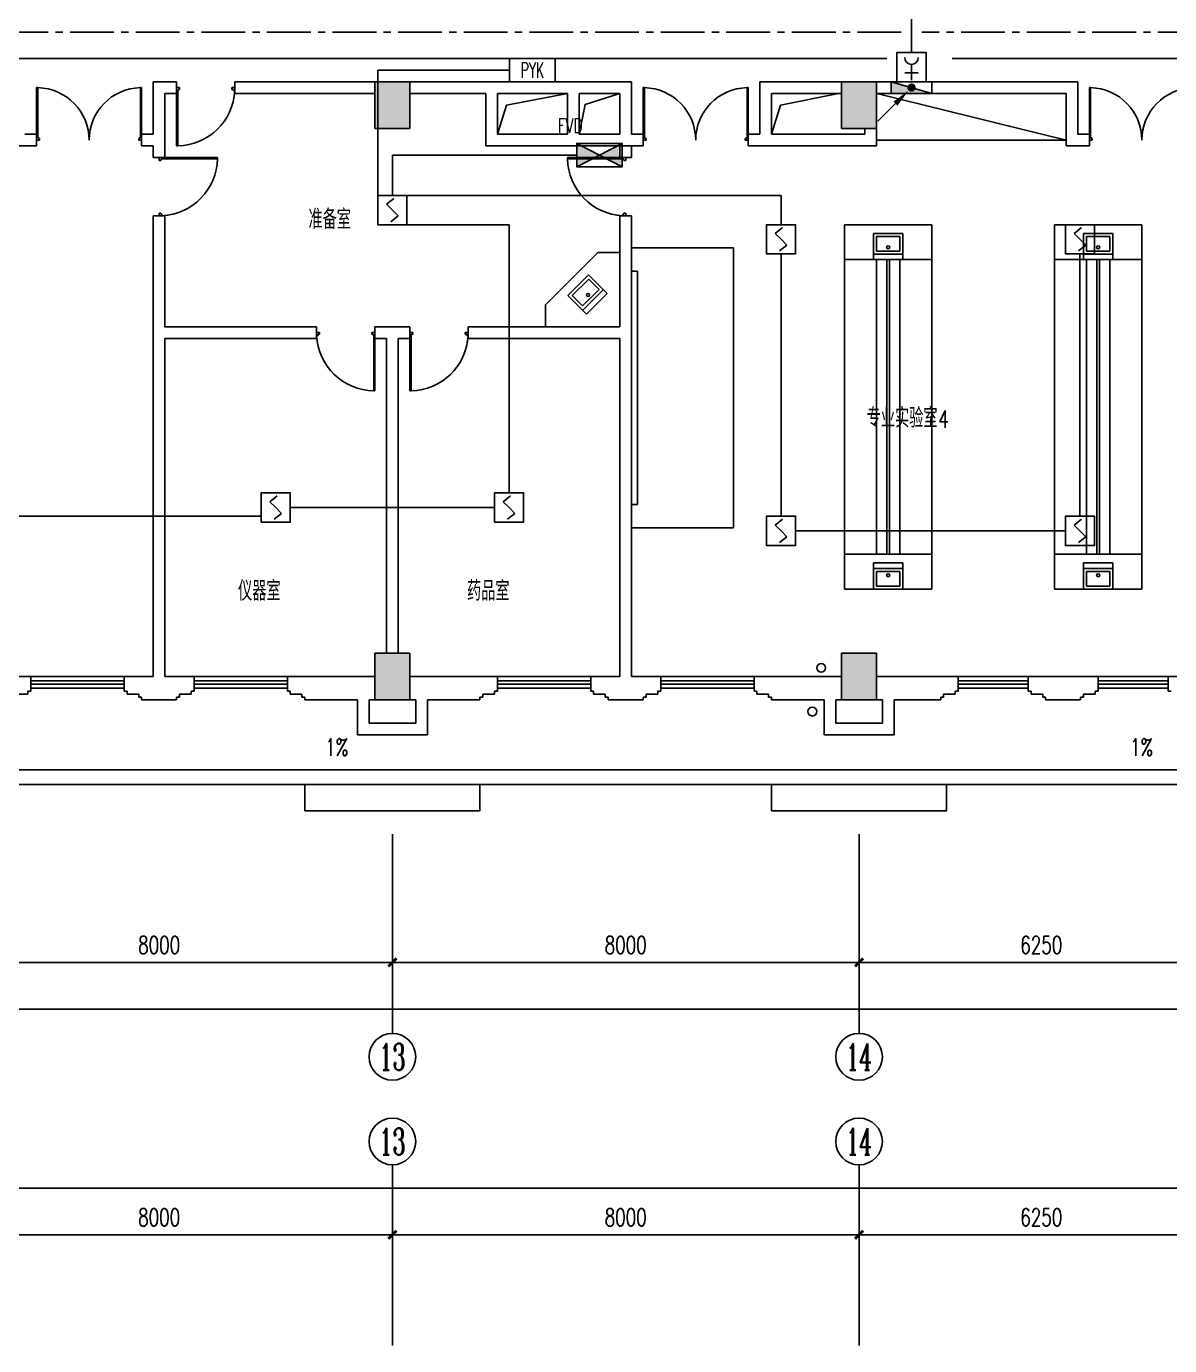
# Model space of a CAD drawing. Extents: x 190999 to 918899, y -200814 to 215286.
# Drawn here: x 381437 to 401037, y -57685 to -35064 of the extents above; entities that cross this region are included whole.
import ezdxf
from ezdxf.enums import TextEntityAlignment as Align

# ---------------------------------------------------------------- set-up
doc = ezdxf.new("R2010")
doc.units = 0
doc.header["$LTSCALE"] = 1000
doc.header["$MEASUREMENT"] = 0
doc.linetypes.add('CENTER2', pattern=[1.125, 0.75, -0.125, 0.125, -0.125])
doc.layers.get('Defpoints').update_dxf_attribs({"color": 1})
for name, color, linetype in [('00-EQUIP', 3, 'Continuous'), ('00-LWIRE', 4, 'Continuous'), ('00-WIRE-4', 6, 'Continuous'), ('A-墙线', 2, 'Continuous'), ('A-外包装修', 250, 'Continuous'), ('A-外窗', 145, 'Continuous'), ('A-家具', 250, 'Continuous'), ('A-门', 167, 'Continuous'), ('AXIS', 3, 'Continuous'), ('AXIS_TEXT', 7, 'Continuous'), ('COLUMN', 2, 'Continuous'), ('EQUIP_消火栓', 1, 'Continuous'), ('PUB_HATCH', 250, 'Continuous'), ('PUB_TEXT', 7, 'Continuous'), ('屋面排水', 4, 'Continuous'), ('房间名称', 7, 'Continuous'), ('暖通-风-说明', 3, 'Continuous'), ('洞口线', 165, 'Continuous'), ('雨水管', 151, 'Continuous'), ('雨水管口', 6, 'Continuous')]:
    doc.layers.add(name, color=color, linetype=linetype)
doc.styles.add('_COMPLEX', font='COMPLEX.shx', dxfattribs={"width": 0.5})
doc.styles.add('_TCH_AXIS', font='COMPLEX', dxfattribs={"bigfont": 'GBCBIG'})
doc.styles.add('_TCH_DIM', font='SIMPLEX', dxfattribs={"bigfont": 'GBCBIG'})
doc.styles.add('COMPLEX', font='COMPLEX')
doc.styles.add('DIM_FONT', font='SIMPLEX', dxfattribs={"width": 0.7, "bigfont": 'GBCBIG'})
doc.styles.add('HZ-ZGBZ', font='romanc.shx', dxfattribs={"width": 0.65})
doc.styles.get("Standard").update_dxf_attribs({"font": 'simhei.ttf'})
doc.styles.add('XXK', font='romans.shx', dxfattribs={"width": 0.75, "bigfont": 'hzf.shx'})
doc.styles.add('zz-1', font='arial.ttf', dxfattribs={"width": 0.8})
doc.linetypes.add('4INE', pattern='A,1,-0.15,["4",XXK,S=0.3,R=0,X=-0.1,Y=-0.1],-0.25', length=1.4)
doc.dimstyles.new('DIMN', dxfattribs={"dimtxt": 300, "dimasz": 100, "dimexe": 250, "dimexo": 300, "dimgap": 150, "dimtad": 1, "dimdec": 0, "dimzin": 0, "dimdsep": 46, "dimtxsty": 'DIM_FONT', "dimblk": 'ARCHTICK', "dimcen": 0.09, "dimclrt": 7, "dimazin": 2, "dimtfac": 1, "dimtdec": 0, "dimtix": 1, "dimtmove": 2, "dimatfit": 3, "dimfxl": 0, "dimtolj": 1, "dimtzin": 0, "dimarcsym": 0})

# ---------------------------------------------------------------- blocks, each defined once
blk = doc.blocks.new('m1000')
at = {"layer": 'A-墙线'}
for p, q in [((0, 0), (0, 200)), ((1000, 0), (1000, 200))]:
    blk.add_line(p, q, dxfattribs=at)
at = {"layer": 'A-门'}
for p, q in [((0, 1100), (0, 100)), ((0, 1100), (20, 1100)), ((20, 1100), (20, 150)), ((0, 150), (30, 150)), ((0, 100), (50, 100)), ((30, 150), (30, 130)), ((30, 130), (50, 130)), ((50, 130), (50, 100)), ((950, 130), (950, 100)), ((970, 130), (950, 130)), ((1000, 100), (950, 100)), ((970, 150), (970, 130)), ((1000, 150), (970, 150)), ((1000, 150), (1000, 100))]:
    blk.add_line(p, q, dxfattribs=at)
blk.add_arc((0, 100), 1000, 2.866, 88.854, dxfattribs=at)
blk = doc.blocks.new('m1800')
at = {"layer": 'A-墙线'}
for p, q in [((-900, -100), (-900, 100)), ((900, -100), (900, 100))]:
    blk.add_line(p, q, dxfattribs=at)
at = {"layer": 'A-门'}
for p, q in [((-900, 900), (-900, 0)), ((-900, 900), (-880, 900)), ((-880, 900), (-880, 50)), ((880, 900), (880, 50)), ((900, 900), (880, 900)), ((900, 900), (900, 0)), ((-900, 50), (-870, 50)), ((-900, 0), (-850, 0)), ((-870, 50), (-870, 30)), ((-870, 30), (-850, 30)), ((-850, 30), (-850, 0)), ((850, 30), (850, 0)), ((870, 30), (850, 30)), ((900, 0), (850, 0)), ((870, 50), (870, 30)), ((900, 50), (870, 50))]:
    blk.add_line(p, q, dxfattribs=at)
for centre, start, end in [((-900, 0), 0, 88.7267), ((900, 0), 91.2733, 180)]:
    blk.add_arc(centre, 900, start, end, dxfattribs=at)
blk = doc.blocks.new('$TwtSys$00000434')
for p, q in [((-0.5, 0.5), (-0.5, -0.5)), ((-0.5, -0.5), (0.5, 0.5)), ((0.5, 0.5), (-0.5, 0.5)), ((0.5, -0.5), (0.5, 0.5)), ((-0.5, -0.5), (0.5, -0.5))]:
    blk.add_line(p, q)
blk.add_solid([(0.5, -0.5), (0.5, 0.5), (-0.5, -0.5)])
blk = doc.blocks.new('_ArchTick')
at = {"const_width": 0.5}
blk.add_lwpolyline([(-0.7, -0.7), (0.7, 0.7)], dxfattribs=at)
blk = doc.blocks.new('*D1417')
at = {"layer": 'AXIS', "color": 0, "lineweight": -2}
for p, q in [((379712, -57385), (379712, -55535)), ((387712, -57385), (387712, -55535)), ((379712, -55785), (387712, -55785))]:
    blk.add_line(p, q, dxfattribs=at)
at = {"layer": 'Defpoints', "color": 0}
for p in [(387712, -55785), (379712, -57685), (387712, -57685)]:
    blk.add_point(p, dxfattribs=at)
at = {"layer": 'AXIS', "color": 0, "lineweight": -2, "xscale": 100, "yscale": 100, "zscale": 100, "rotation": 180}
blk.add_blockref('_ArchTick', (379712, -55785), dxfattribs=at)
at = {"layer": 'AXIS', "color": 0, "lineweight": -2, "xscale": 100, "yscale": 100, "zscale": 100}
blk.add_blockref('_ArchTick', (387712, -55785), dxfattribs=at)
at = {"layer": 'AXIS', "color": 7, "insert": (383712, -55485), "char_height": 300, "attachment_point": 5, "style": 'DIM_FONT'}
blk.add_mtext('\\A1;8000', dxfattribs=at)
blk = doc.blocks.new('*D1418')
at = {"layer": 'AXIS', "color": 0, "lineweight": -2}
for p, q in [((387712, -57385), (387712, -55535)), ((395712, -57385), (395712, -55535)), ((387712, -55785), (395712, -55785))]:
    blk.add_line(p, q, dxfattribs=at)
at = {"layer": 'Defpoints', "color": 0}
for p in [(395712, -55785), (387712, -57685), (395712, -57685)]:
    blk.add_point(p, dxfattribs=at)
at = {"layer": 'AXIS', "color": 0, "lineweight": -2, "xscale": 100, "yscale": 100, "zscale": 100, "rotation": 180}
blk.add_blockref('_ArchTick', (387712, -55785), dxfattribs=at)
at = {"layer": 'AXIS', "color": 0, "lineweight": -2, "xscale": 100, "yscale": 100, "zscale": 100}
blk.add_blockref('_ArchTick', (395712, -55785), dxfattribs=at)
at = {"layer": 'AXIS', "color": 7, "insert": (391712, -55485), "char_height": 300, "attachment_point": 5, "style": 'DIM_FONT'}
blk.add_mtext('\\A1;8000', dxfattribs=at)
blk = doc.blocks.new('*D1419')
at = {"layer": 'AXIS', "color": 0, "lineweight": -2}
for p, q in [((395712, -57385), (395712, -55535)), ((401962, -57385), (401962, -55535)), ((395712, -55785), (401962, -55785))]:
    blk.add_line(p, q, dxfattribs=at)
at = {"layer": 'Defpoints', "color": 0}
for p in [(401962, -55785), (395712, -57685), (401962, -57685)]:
    blk.add_point(p, dxfattribs=at)
at = {"layer": 'AXIS', "color": 0, "lineweight": -2, "xscale": 100, "yscale": 100, "zscale": 100, "rotation": 180}
blk.add_blockref('_ArchTick', (395712, -55785), dxfattribs=at)
at = {"layer": 'AXIS', "color": 0, "lineweight": -2, "xscale": 100, "yscale": 100, "zscale": 100}
blk.add_blockref('_ArchTick', (401962, -55785), dxfattribs=at)
at = {"layer": 'AXIS', "color": 7, "insert": (398837, -55485), "char_height": 300, "attachment_point": 5, "style": 'DIM_FONT'}
blk.add_mtext('\\A1;6250', dxfattribs=at)
blk = doc.blocks.new('*D1421')
at = {"layer": 'AXIS', "color": 0, "lineweight": -2}
for p, q in [((325012, -57385), (325012, -54735)), ((403262, -57385), (403262, -54735)), ((325012, -54985), (403262, -54985))]:
    blk.add_line(p, q, dxfattribs=at)
at = {"layer": 'Defpoints', "color": 0}
for p in [(403262, -54985), (325012, -57685), (403262, -57685)]:
    blk.add_point(p, dxfattribs=at)
at = {"layer": 'AXIS', "color": 0, "lineweight": -2, "xscale": 100, "yscale": 100, "zscale": 100, "rotation": 180}
blk.add_blockref('_ArchTick', (325012, -54985), dxfattribs=at)
at = {"layer": 'AXIS', "color": 0, "lineweight": -2, "xscale": 100, "yscale": 100, "zscale": 100}
blk.add_blockref('_ArchTick', (403262, -54985), dxfattribs=at)
at = {"layer": 'AXIS', "color": 7, "insert": (364137, -54685), "char_height": 300, "attachment_point": 5, "style": 'DIM_FONT'}
blk.add_mtext('\\A1;78250', dxfattribs=at)
blk = doc.blocks.new('*D1486')
at = {"layer": 'AXIS', "color": 0, "lineweight": -2}
for p, q in [((379712, -49714), (379712, -51364)), ((387712, -49714), (387712, -51364)), ((379712, -51114), (387712, -51114))]:
    blk.add_line(p, q, dxfattribs=at)
at = {"layer": 'Defpoints', "color": 0}
for p in [(379712, -49414), (387712, -49414), (387712, -51114)]:
    blk.add_point(p, dxfattribs=at)
at = {"layer": 'AXIS', "color": 0, "lineweight": -2, "xscale": 100, "yscale": 100, "zscale": 100, "rotation": 180}
blk.add_blockref('_ArchTick', (379712, -51114), dxfattribs=at)
at = {"layer": 'AXIS', "color": 0, "lineweight": -2, "xscale": 100, "yscale": 100, "zscale": 100}
blk.add_blockref('_ArchTick', (387712, -51114), dxfattribs=at)
at = {"layer": 'AXIS', "color": 7, "insert": (383712, -50814), "char_height": 300, "attachment_point": 5, "style": 'DIM_FONT'}
blk.add_mtext('\\A1;8000', dxfattribs=at)
blk = doc.blocks.new('*D1487')
at = {"layer": 'AXIS', "color": 0, "lineweight": -2}
for p, q in [((387712, -49714), (387712, -51364)), ((395712, -49714), (395712, -51364)), ((387712, -51114), (395712, -51114))]:
    blk.add_line(p, q, dxfattribs=at)
at = {"layer": 'Defpoints', "color": 0}
for p in [(387712, -49414), (395712, -49414), (395712, -51114)]:
    blk.add_point(p, dxfattribs=at)
at = {"layer": 'AXIS', "color": 0, "lineweight": -2, "xscale": 100, "yscale": 100, "zscale": 100, "rotation": 180}
blk.add_blockref('_ArchTick', (387712, -51114), dxfattribs=at)
at = {"layer": 'AXIS', "color": 0, "lineweight": -2, "xscale": 100, "yscale": 100, "zscale": 100}
blk.add_blockref('_ArchTick', (395712, -51114), dxfattribs=at)
at = {"layer": 'AXIS', "color": 7, "insert": (391712, -50814), "char_height": 300, "attachment_point": 5, "style": 'DIM_FONT'}
blk.add_mtext('\\A1;8000', dxfattribs=at)
blk = doc.blocks.new('*D1488')
at = {"layer": 'AXIS', "color": 0, "lineweight": -2}
for p, q in [((395712, -49714), (395712, -51364)), ((401962, -49714), (401962, -51364)), ((395712, -51114), (401962, -51114))]:
    blk.add_line(p, q, dxfattribs=at)
at = {"layer": 'Defpoints', "color": 0}
for p in [(395712, -49414), (401962, -49414), (401962, -51114)]:
    blk.add_point(p, dxfattribs=at)
at = {"layer": 'AXIS', "color": 0, "lineweight": -2, "xscale": 100, "yscale": 100, "zscale": 100, "rotation": 180}
blk.add_blockref('_ArchTick', (395712, -51114), dxfattribs=at)
at = {"layer": 'AXIS', "color": 0, "lineweight": -2, "xscale": 100, "yscale": 100, "zscale": 100}
blk.add_blockref('_ArchTick', (401962, -51114), dxfattribs=at)
at = {"layer": 'AXIS', "color": 7, "insert": (398837, -50814), "char_height": 300, "attachment_point": 5, "style": 'DIM_FONT'}
blk.add_mtext('\\A1;6250', dxfattribs=at)
blk = doc.blocks.new('*D1490')
at = {"layer": 'AXIS', "color": 0, "lineweight": -2}
for p, q in [((329412, -49714), (329412, -52164)), ((402712, -49714), (402712, -52164)), ((329412, -51914), (402712, -51914))]:
    blk.add_line(p, q, dxfattribs=at)
at = {"layer": 'Defpoints', "color": 0}
for p in [(329412, -49414), (402712, -49414), (402712, -51914)]:
    blk.add_point(p, dxfattribs=at)
at = {"layer": 'AXIS', "color": 0, "lineweight": -2, "xscale": 100, "yscale": 100, "zscale": 100, "rotation": 180}
blk.add_blockref('_ArchTick', (329412, -51914), dxfattribs=at)
at = {"layer": 'AXIS', "color": 0, "lineweight": -2, "xscale": 100, "yscale": 100, "zscale": 100}
blk.add_blockref('_ArchTick', (402712, -51914), dxfattribs=at)
at = {"layer": 'AXIS', "color": 7, "insert": (366062, -51614), "char_height": 300, "attachment_point": 5, "style": 'DIM_FONT'}
blk.add_mtext('\\A1;73300', dxfattribs=at)
blk = doc.blocks.new('_AXISO')
blk.add_circle((0, 0), 0.5)
at = {"layer": 'AXIS_TEXT', "style": 'COMPLEX', "width": 1.041667}
blk.add_attdef('A', text='', height=0.56, dxfattribs=at).set_placement((-0.25, -0.28), (0.25, -0.28), align=Align.FIT)
blk = doc.blocks.new('$plan$00001609')
at = {"linetype": 'Continuous'}
for p, q in [((0, -251), (0, 251)), ((0, 251), (450, 251)), ((93, -251), (93, 251)), ((450, 251), (450, -251)), ((146, -199), (146, 199)), ((146, 199), (397, 199)), ((397, 199), (397, -199)), ((146, -199), (397, -199)), ((0, -251), (450, -251))]:
    blk.add_line(p, q, dxfattribs=at)
blk.add_line((238, 2), (238, 0))
blk.add_arc((212, 0), 26, 4.716, 0, dxfattribs=at)
at = {"style": 'zz-1'}
for tag in ['YSIZE', 'XSIZE']:
    blk.add_attdef(tag, (0, 0), '', height=0.5, dxfattribs=at)
blk = doc.blocks.new('_LINKPT1')
at = {"color": 0}
blk.add_line((0, 0), (0, 0), dxfattribs=at)
blk = doc.blocks.new('3S1KCGW2')
for p, q in [((0.5, 0.5), (-0.5, 0.5)), ((-0.5, 0.5), (-0.5, -0.5)), ((0.5, -0.5), (0.5, 0.5)), ((-0.2, 0.2), (0.05, 0.4)), ((0, 0), (-0.2, 0.2)), ((0, 0), (0.2, -0.2)), ((0.2, -0.2), (-0.05, -0.4)), ((-0.5, -0.5), (0.5, -0.5))]:
    blk.add_line(p, q)
at = {"const_width": 0.04, "flags": 128}
blk.add_lwpolyline([(-0.5, -0.5), (-0.5, 0.5), (0.5, 0.5), (0.5, -0.5)], close=True, dxfattribs=at)
at = {"xscale": 0.002, "yscale": 0.002, "zscale": 0.002}
for p in [(0, 0.5), (-0.5, 0), (0.5, 0), (0, -0.5)]:
    blk.add_blockref('_LINKPT1', p, dxfattribs=at)
at = {"flags": 9}
blk.add_attdef('A', (0, 0), '', height=0.00002, dxfattribs=at)
blk = doc.blocks.new('J62IR8YJ')
for p, q in [((-0.5, 1), (0.5, 1)), ((-0.5, 0), (-0.5, 1)), ((0.5, 1), (0.5, 0)), ((0, 0.598), (0, 0.06)), ((0.5, 0), (-0.5, 0)), ((-0.231, 0.312), (0.231, 0.312))]:
    blk.add_line(p, q)
at = {"const_width": 0.04, "flags": 128}
blk.add_lwpolyline([(-0.5, 0), (-0.5, 1), (0.5, 1), (0.5, 0)], close=True, dxfattribs=at)
blk.add_arc((0, 0.829), 0.231, 180, 0)
at = {"xscale": 0.002, "yscale": 0.00200000000000955, "zscale": 0.002}
for p in [(0, 1), (-0.5, 0.5), (0.5, 0.5), (0, 0)]:
    blk.add_blockref('_LINKPT1', p, dxfattribs=at)
at = {"flags": 9}
blk.add_attdef('A', (0, 0), '', height=0.00002, dxfattribs=at)
blk = doc.blocks.new('6H2KALM6')
for p, q in [((-0.78, 0.4), (0.78, -0.4)), ((0.78, 0.4), (-0.78, -0.4)), ((0.78, 0.4), (-0.78, 0.4)), ((-0.78, 0.4), (-0.78, -0.4)), ((0.78, -0.4), (0.78, 0.4)), ((-0.78, -0.4), (0.78, -0.4))]:
    blk.add_line(p, q)
at = {"const_width": 0.04}
blk.add_lwpolyline([(-0.78, 0.4), (-0.78, -0.4), (0.78, -0.4), (0.78, 0.4)], close=True, dxfattribs=at)
for points in [[(-0.78, 0.4), (0, 0), (-0.78, -0.4)], [(0.78, 0.4), (0, 0), (0.78, -0.4)]]:
    blk.add_solid(points)
at = {"xscale": 0.002, "yscale": 0.002, "zscale": 0.002}
for p in [(-0.78, 0), (0, 0.4), (0.78, 0), (0, -0.4)]:
    blk.add_blockref('_LINKPT1', p, dxfattribs=at)
at = {"flags": 9}
blk.add_attdef('A', (0, 0), '', height=0.00002, dxfattribs=at)
blk = doc.blocks.new('6A2DRK5Q')
for p, q in [((0.78, 0.4), (-0.78, 0.4)), ((-0.78, 0.4), (-0.78, -0.4)), ((0.78, -0.4), (0.78, 0.4)), ((-0.78, -0.4), (0.78, -0.4))]:
    blk.add_line(p, q)
at = {"xscale": 0.002, "yscale": 0.002, "zscale": 0.002}
for p in [(-0.78, 0), (0, 0.4), (0.78, 0), (0, -0.4)]:
    blk.add_blockref('_LINKPT1', p, dxfattribs=at)
at = {"style": '_COMPLEX', "width": 0.6, "flags": 8}
blk.add_attdef('$TEXT$', text='', height=0.52, dxfattribs=at).set_placement((0, 0), align=Align.MIDDLE_CENTER)
at = {"flags": 9}
blk.add_attdef('A', (0, 0), '', height=0.00002, dxfattribs=at)
blk = doc.blocks.new('_WRLD10L')
for p, q in [((1.15, 1.15), (0.55, 0.55)), ((0.104, 0.104), (0.104, 0.104)), ((-0.104, -0.104), (-0.104, -0.104))]:
    blk.add_line(p, q)
at = {"const_width": 0.142}
blk.add_lwpolyline([(-0.071, 0, 1), (0.071, 0, 1)], format="xyb", close=True, dxfattribs=at)
blk.add_solid([(0.62, 0.48), (0.48, 0.62), (0.1, 0.1)])
at = {"width": 0.8, "flags": 9}
blk.add_attdef('A', (0, 0), '', height=0.00002, dxfattribs=at)

msp = doc.modelspace()

# ---------------------------------------------------------------- hatches: boundary and pattern name
at = {"layer": 'PUB_HATCH'}
for points in [[(388011.6, -36813.5), (388011.6, -36013.5), (387411.6, -36013.5), (387411.6, -36813.5)], [(396011.6, -36813.5), (396011.6, -36013.5), (395411.6, -36013.5), (395411.6, -36813.5)], [(388011.6, -46613.5), (388011.6, -45813.5), (387411.6, -45813.5), (387411.6, -46613.5)], [(396011.6, -46613.5), (396011.6, -45813.5), (395411.6, -45813.5), (395411.6, -46613.5)]]:
    msp.add_hatch(color=256, dxfattribs=at).paths.add_polyline_path(points)

# ---------------------------------------------------------------- linework, layer by layer
at = {"layer": '00-WIRE-4'}
for p, q in [((396611.6, -34563.5), (396611.6, -35513.5)), ((387461.6, -35813.5), (389721.6, -35813.5)), ((387461.6, -37963.5), (387461.6, -35813.5)), ((387711.6, -37269.4), (390871.6, -37269.4)), ((387711.6, -37269.4), (387711.6, -37963.5)), ((387961.6, -37963.5), (394374.1, -37963.5)), ((394374.1, -37963.5), (394374.1, -38463.5)), ((387961.6, -38463.5), (389711.6, -38463.5)), ((389711.6, -38463.5), (389711.6, -43063.5)), ((394374.1, -38963.5), (394374.1, -43463.5)), ((399499.1, -43463.5), (399499.1, -38963.5)), ((389461.6, -43313.5), (385961.6, -43313.5)), ((380911.6, -43463.5), (385461.6, -43463.5)), ((394624.1, -43713.5), (399249.1, -43713.5))]:
    msp.add_line(p, q, dxfattribs=at)
at = {"layer": '00-WIRE-4', "linetype": 'CENTER2'}
for p, q in [((396436.6, -35163.5), (376164.2, -35163.5)), ((402711.6, -35163.5), (396786.6, -35163.5))]:
    msp.add_line(p, q, dxfattribs=at)
at = {"layer": '00-WIRE-4', "linetype": '4INE'}
for p, q in [((376339.2, -35613.5), (389721.6, -35613.5)), ((390501.6, -35613.5), (396186.6, -35613.5)), ((397306.8, -35613.5), (402711.6, -35613.5))]:
    msp.add_line(p, q, dxfattribs=at)
at = {"layer": 'A-墙线'}
for p, q in [((383611.6, -36913.5), (383611.6, -36013.5)), ((383611.6, -36013.5), (384011.6, -36013.5)), ((385011.6, -36013.5), (387411.6, -36013.5)), ((391811.6, -36013.5), (388011.6, -36013.5)), ((391811.6, -36913.5), (391811.6, -36013.5)), ((394011.6, -36913.5), (394011.6, -36013.5)), ((395411.6, -36013.5), (394011.6, -36013.5)), ((396011.6, -36013.5), (399461.6, -36013.5)), ((399461.6, -36913.5), (399461.6, -36013.5)), ((383811.6, -37313.5), (383811.6, -36213.5)), ((383811.6, -36213.5), (384011.6, -36213.5)), ((385011.6, -36213.5), (387411.6, -36213.5)), ((389311.6, -36213.5), (388011.6, -36213.5)), ((389311.6, -37113.5), (389311.6, -36213.5)), ((390711.6, -36213.5), (389511.6, -36213.5)), ((389511.6, -36913.5), (389511.6, -36213.5)), ((390711.6, -36913.5), (390711.6, -36213.5)), ((391611.6, -36213.5), (390911.6, -36213.5)), ((390911.6, -36913.5), (390911.6, -36213.5)), ((391611.6, -36913.5), (391611.6, -36213.5)), ((394211.6, -36913.5), (394211.6, -36213.5)), ((395411.6, -36213.5), (394211.6, -36213.5)), ((396011.6, -36213.5), (399261.6, -36213.5)), ((399261.6, -37113.5), (399261.6, -36213.5)), ((395811.6, -36913.5), (395811.6, -36813.5)), ((396011.6, -37113.5), (396011.6, -36813.5)), ((381611.6, -36913.5), (381411.6, -36913.5)), ((383611.6, -36913.5), (383411.6, -36913.5)), ((389511.6, -36913.5), (390711.6, -36913.5)), ((390911.6, -36913.5), (391611.6, -36913.5)), ((391811.6, -36913.5), (392011.6, -36913.5)), ((393811.6, -36913.5), (394011.6, -36913.5)), ((394211.6, -36913.5), (395811.6, -36913.5)), ((399661.6, -36913.5), (399461.6, -36913.5)), ((381611.6, -37113.5), (379411.6, -37113.5)), ((383411.6, -37113.5), (383611.6, -37113.5)), ((383611.6, -37313.5), (383611.6, -37113.5)), ((392011.6, -37113.5), (389311.6, -37113.5)), ((391611.6, -37313.5), (391611.6, -37113.5)), ((391811.6, -37313.5), (391811.6, -37113.5)), ((393811.6, -37113.5), (396011.6, -37113.5)), ((399661.6, -37113.5), (399261.6, -37113.5)), ((383611.6, -46213.5), (383611.6, -38313.5)), ((383811.6, -40213.5), (383811.6, -38313.5)), ((391611.6, -40213.5), (391611.6, -38313.5)), ((391811.6, -46213.5), (391811.6, -38313.5)), ((386411.6, -40213.5), (383811.6, -40213.5)), ((388011.6, -40213.5), (387411.6, -40213.5)), ((391611.6, -40213.5), (389011.6, -40213.5)), ((383811.6, -46213.5), (383811.6, -40413.5)), ((386411.6, -40413.5), (383811.6, -40413.5)), ((387611.6, -40413.5), (387411.6, -40413.5)), ((387611.6, -45813.5), (387611.6, -40413.5)), ((388011.6, -40413.5), (387811.6, -40413.5)), ((387811.6, -45813.5), (387811.6, -40413.5)), ((391611.6, -40413.5), (389011.6, -40413.5)), ((391611.6, -46213.5), (391611.6, -40413.5)), ((381511.6, -46213.5), (380011.6, -46213.5)), ((381511.6, -46463.5), (381511.6, -46213.5)), ((383611.6, -46213.5), (383111.6, -46213.5)), ((383111.6, -46463.5), (383111.6, -46213.5)), ((384311.6, -46213.5), (383811.6, -46213.5)), ((384311.6, -46463.5), (384311.6, -46213.5)), ((387411.6, -46213.5), (385911.6, -46213.5)), ((385911.6, -46463.5), (385911.6, -46213.5)), ((388011.6, -46213.5), (389511.6, -46213.5)), ((389511.6, -46463.5), (389511.6, -46213.5)), ((391111.6, -46213.5), (391611.6, -46213.5)), ((391111.6, -46463.5), (391111.6, -46213.5)), ((391811.6, -46213.5), (392311.6, -46213.5)), ((392311.6, -46463.5), (392311.6, -46213.5)), ((393911.6, -46213.5), (395411.6, -46213.5)), ((393911.6, -46463.5), (393911.6, -46213.5)), ((396011.6, -46213.5), (397411.6, -46213.5)), ((397411.6, -46463.5), (397411.6, -46213.5)), ((398611.6, -46213.5), (399811.6, -46213.5)), ((398611.6, -46463.5), (398611.6, -46213.5)), ((399811.6, -46463.5), (399811.6, -46213.5)), ((401011.6, -46213.5), (401661.6, -46213.5)), ((401011.6, -46463.5), (401011.6, -46213.5)), ((381261.6, -46513.5), (381461.6, -46513.5)), ((381461.6, -46463.5), (381511.6, -46463.5)), ((381461.6, -46513.5), (381461.6, -46463.5)), ((383161.6, -46463.5), (383111.6, -46463.5)), ((383161.6, -46513.5), (383161.6, -46463.5)), ((383361.6, -46513.5), (383161.6, -46513.5)), ((383361.6, -46563.5), (383361.6, -46513.5)), ((383411.6, -46563.5), (383361.6, -46563.5)), ((383411.6, -46613.5), (383411.6, -46563.5)), ((384011.6, -46613.5), (384011.6, -46563.5)), ((384011.6, -46563.5), (384061.6, -46563.5)), ((384061.6, -46563.5), (384061.6, -46513.5)), ((384061.6, -46513.5), (384261.6, -46513.5)), ((384261.6, -46463.5), (384311.6, -46463.5)), ((384261.6, -46513.5), (384261.6, -46463.5)), ((385961.6, -46463.5), (385911.6, -46463.5)), ((385961.6, -46513.5), (385961.6, -46463.5)), ((386161.6, -46513.5), (385961.6, -46513.5)), ((386161.6, -46563.5), (386161.6, -46513.5)), ((386211.6, -46563.5), (386161.6, -46563.5)), ((386211.6, -46613.5), (386211.6, -46563.5)), ((389211.6, -46613.5), (389211.6, -46563.5)), ((389211.6, -46563.5), (389261.6, -46563.5)), ((389261.6, -46563.5), (389261.6, -46513.5)), ((389261.6, -46513.5), (389461.6, -46513.5)), ((389461.6, -46463.5), (389511.6, -46463.5)), ((389461.6, -46513.5), (389461.6, -46463.5)), ((391161.6, -46463.5), (391111.6, -46463.5)), ((391161.6, -46513.5), (391161.6, -46463.5)), ((391361.6, -46513.5), (391161.6, -46513.5)), ((391361.6, -46563.5), (391361.6, -46513.5)), ((391411.6, -46563.5), (391361.6, -46563.5)), ((391411.6, -46613.5), (391411.6, -46563.5)), ((392011.6, -46613.5), (392011.6, -46563.5)), ((392011.6, -46563.5), (392061.6, -46563.5)), ((392061.6, -46563.5), (392061.6, -46513.5)), ((392061.6, -46513.5), (392261.6, -46513.5)), ((392261.6, -46463.5), (392311.6, -46463.5)), ((392261.6, -46513.5), (392261.6, -46463.5)), ((393961.6, -46463.5), (393911.6, -46463.5)), ((393961.6, -46513.5), (393961.6, -46463.5)), ((394161.6, -46513.5), (393961.6, -46513.5)), ((394161.6, -46563.5), (394161.6, -46513.5)), ((394211.6, -46563.5), (394161.6, -46563.5)), ((394211.6, -46613.5), (394211.6, -46563.5)), ((397111.6, -46613.5), (397111.6, -46563.5)), ((397111.6, -46563.5), (397161.6, -46563.5)), ((397161.6, -46563.5), (397161.6, -46513.5)), ((397161.6, -46513.5), (397361.6, -46513.5)), ((397361.6, -46463.5), (397411.6, -46463.5)), ((397361.6, -46513.5), (397361.6, -46463.5)), ((398661.6, -46463.5), (398611.6, -46463.5)), ((398661.6, -46513.5), (398661.6, -46463.5)), ((398861.6, -46513.5), (398661.6, -46513.5)), ((398861.6, -46563.5), (398861.6, -46513.5)), ((398911.6, -46563.5), (398861.6, -46563.5)), ((398911.6, -46613.5), (398911.6, -46563.5)), ((399511.6, -46613.5), (399511.6, -46563.5)), ((399511.6, -46563.5), (399561.6, -46563.5)), ((399561.6, -46563.5), (399561.6, -46513.5)), ((399561.6, -46513.5), (399761.6, -46513.5)), ((399761.6, -46463.5), (399811.6, -46463.5)), ((399761.6, -46513.5), (399761.6, -46463.5)), ((401061.6, -46463.5), (401011.6, -46463.5)), ((384011.6, -46613.5), (383411.6, -46613.5)), ((387111.6, -46613.5), (386211.6, -46613.5)), ((387111.6, -46613.5), (387111.6, -47213.5)), ((387411.6, -46613.5), (387311.6, -46613.5)), ((387311.6, -46613.5), (387311.6, -47013.5)), ((388011.6, -46613.5), (388111.6, -46613.5)), ((388111.6, -46613.5), (388111.6, -47013.5)), ((388311.6, -46613.5), (388311.6, -47213.5)), ((388311.6, -46613.5), (389211.6, -46613.5)), ((391411.6, -46613.5), (392011.6, -46613.5)), ((394211.6, -46613.5), (395111.6, -46613.5)), ((395111.6, -46613.5), (395111.6, -47213.5)), ((395311.6, -46613.5), (395311.6, -47013.5)), ((395311.6, -46613.5), (395411.6, -46613.5)), ((396011.6, -46613.5), (396111.6, -46613.5)), ((396111.6, -46613.5), (396111.6, -47013.5)), ((396311.6, -46613.5), (396311.6, -47213.5)), ((396311.6, -46613.5), (397111.6, -46613.5)), ((398911.6, -46613.5), (399511.6, -46613.5)), ((387311.6, -47013.5), (388111.6, -47013.5)), ((395311.6, -47013.5), (396111.6, -47013.5)), ((387111.6, -47213.5), (388311.6, -47213.5)), ((395111.6, -47213.5), (396311.6, -47213.5))]:
    msp.add_line(p, q, dxfattribs=at)
at = {"layer": 'A-外包装修'}
for p, q in [((337861.6, -47813.7), (402011.6, -47813.7)), ((337611.6, -48063.7), (402261.6, -48063.7))]:
    msp.add_line(p, q, dxfattribs=at)
for points in [[(389212, -48063.7), (389212, -48513.9), (386211.3, -48513.9), (386211.3, -48063.7)], [(397212, -48063.7), (397212, -48513.9), (394211.3, -48513.9), (394211.3, -48063.7)]]:
    msp.add_lwpolyline(points, dxfattribs=at)
at = {"layer": 'A-外窗'}
for p, q in [((381511.6, -46213.5), (383111.6, -46213.5)), ((381511.6, -46283.5), (383111.6, -46283.5)), ((381511.6, -46343.5), (383111.6, -46343.5)), ((385911.6, -46213.5), (384311.6, -46213.5)), ((385911.6, -46283.5), (384311.6, -46283.5)), ((385911.6, -46343.5), (384311.6, -46343.5)), ((389511.6, -46213.5), (391111.6, -46213.5)), ((389511.6, -46283.5), (391111.6, -46283.5)), ((389511.6, -46343.5), (391111.6, -46343.5)), ((393911.6, -46213.5), (392311.6, -46213.5)), ((393911.6, -46283.5), (392311.6, -46283.5)), ((393911.6, -46343.5), (392311.6, -46343.5)), ((397411.6, -46213.5), (398611.6, -46213.5)), ((397411.6, -46283.5), (398611.6, -46283.5)), ((397411.6, -46343.5), (398611.6, -46343.5)), ((401011.6, -46213.5), (399811.6, -46213.5)), ((401011.6, -46283.5), (399811.6, -46283.5)), ((401011.6, -46343.5), (399811.6, -46343.5)), ((381511.6, -46413.5), (383111.6, -46413.5)), ((385911.6, -46413.5), (384311.6, -46413.5)), ((389511.6, -46413.5), (391111.6, -46413.5)), ((393911.6, -46413.5), (392311.6, -46413.5)), ((397411.6, -46413.5), (398611.6, -46413.5)), ((401011.6, -46413.5), (399811.6, -46413.5))]:
    msp.add_line(p, q, dxfattribs=at)
at = {"layer": 'A-家具'}
for p, q in [((399261.6, -37013.5), (396015.9, -36213.5)), ((396011.6, -37013.5), (399261.6, -37013.5)), ((395461.6, -38463.5), (395461.6, -44713.5)), ((395461.6, -38463.5), (396961.6, -38463.5)), ((396961.6, -38463.5), (396961.6, -44713.5)), ((399061.6, -38463.5), (399061.6, -44713.5)), ((399061.6, -38463.5), (400561.6, -38463.5)), ((400561.6, -38463.5), (400561.6, -44713.5)), ((391811.6, -38863.5), (393561.6, -38863.5)), ((393561.6, -38863.5), (393561.6, -43663.5)), ((390336.6, -39838.5), (391236.6, -38938.5)), ((391236.6, -38938.5), (391611.6, -38938.5)), ((395461.6, -39063.5), (396961.6, -39063.5)), ((396011.6, -39063.5), (396011.6, -44113.5)), ((396186.6, -39063.5), (396186.6, -44113.5)), ((396236.6, -39063.5), (396236.6, -44113.5)), ((396411.6, -39063.5), (396411.6, -44113.5)), ((399061.6, -39063.5), (400561.6, -39063.5)), ((399611.6, -39063.5), (399611.6, -44113.5)), ((399786.6, -39063.5), (399786.6, -44113.5)), ((399836.6, -39063.5), (399836.6, -44113.5)), ((400011.6, -39063.5), (400011.6, -44113.5)), ((391811.6, -39263.5), (391911.6, -39263.5)), ((391911.6, -39263.5), (391911.6, -43263.5)), ((390336.6, -39838.5), (390336.6, -40213.5)), ((391811.6, -43263.5), (391911.6, -43263.5)), ((391811.6, -43663.5), (393561.6, -43663.5)), ((395461.6, -44113.5), (396961.6, -44113.5)), ((399061.6, -44113.5), (400561.6, -44113.5)), ((395461.6, -44713.5), (396961.6, -44713.5)), ((399061.6, -44713.5), (400561.6, -44713.5))]:
    msp.add_line(p, q, dxfattribs=at)
at = {"layer": 'AXIS'}
for p, q in [((387711.6, -48913.5), (387711.6, -52332.6)), ((395711.6, -48913.5), (395711.6, -52332.6)), ((387711.6, -57684.5), (387711.6, -54584.5)), ((395711.6, -57684.5), (395711.6, -54584.5))]:
    msp.add_line(p, q, dxfattribs=at)
at = {"layer": 'COLUMN'}
for p, q in [((388011.6, -36013.5), (387411.6, -36013.5)), ((387411.6, -36013.5), (387411.6, -36813.5)), ((388011.6, -36813.5), (388011.6, -36013.5)), ((396011.6, -36013.5), (395411.6, -36013.5)), ((395411.6, -36013.5), (395411.6, -36813.5)), ((396011.6, -36813.5), (396011.6, -36013.5)), ((387411.6, -36813.5), (388011.6, -36813.5)), ((395411.6, -36813.5), (396011.6, -36813.5)), ((388011.6, -45813.5), (387411.6, -45813.5)), ((387411.6, -45813.5), (387411.6, -46613.5)), ((388011.6, -46613.5), (388011.6, -45813.5)), ((396011.6, -45813.5), (395411.6, -45813.5)), ((395411.6, -45813.5), (395411.6, -46613.5)), ((396011.6, -46613.5), (396011.6, -45813.5)), ((387411.6, -46613.5), (388011.6, -46613.5)), ((395411.6, -46613.5), (396011.6, -46613.5))]:
    msp.add_line(p, q, dxfattribs=at)
at = {"layer": '屋面排水'}
for points in [[(387109.4, -47423.7, 0, 0, 0), (388501.8, -47423.7, 80, 0, 0), (388801.8, -47423.7, 0, 0, 0)], [(400146.9, -47423.7, 0, 0, 0), (398754.5, -47423.7, 80, 0, 0), (398454.5, -47423.7, 0, 0, 0)]]:
    msp.add_lwpolyline(points, format="xyseb", dxfattribs=at)
at = {"layer": '洞口线', "ltscale": 2}
for points in [[(389511.6, -36913.5), (389665.7, -36415.2), (390711.6, -36213.8)], [(390911.6, -36913.5), (391014.4, -36400.7), (391611.6, -36213.5)], [(394211.6, -36913.5), (394365.7, -36415.2), (395361.6, -36213.8)]]:
    msp.add_lwpolyline(points, dxfattribs=at)
at = {"layer": '雨水管'}
msp.add_circle((395061.6, -46063.5), 75, dxfattribs=at)
at = {"layer": '雨水管口'}
msp.add_circle((394911.6, -46813.5), 75, dxfattribs=at)

# ---------------------------------------------------------------- block references
at = {"layer": '00-EQUIP', "xscale": 500, "yscale": 500, "zscale": 500}
for name, p in [('J62IR8YJ', (396611.6, -36013.5)), ('6H2KALM6', (391261.6, -37269.4)), ('3S1KCGW2', (387711.6, -38213.5)), ('3S1KCGW2', (394374.1, -38713.5)), ('3S1KCGW2', (399499.1, -38713.5)), ('3S1KCGW2', (385711.6, -43313.5)), ('3S1KCGW2', (389711.6, -43313.5)), ('3S1KCGW2', (394374.1, -43713.5)), ('3S1KCGW2', (399499.1, -43713.5))]:
    msp.add_blockref(name, p, dxfattribs=at)
msp.add_blockref('6A2DRK5Q', (390111.6, -35813.5), dxfattribs=at).add_auto_attribs({'$TEXT$': 'PYK'})
at = {"layer": '00-LWIRE', "xscale": 500, "yscale": 500, "zscale": 500, "rotation": 180}
msp.add_blockref('_WRLD10L', (396611.6, -36113.5), dxfattribs=at)
at = {"layer": 'A-家具', "rotation": 90}
for p in [(396211.6, -39063.5), (399811.6, -39063.5)]:
    msp.add_blockref('$plan$00001609', p, dxfattribs=at)
at = {"layer": 'A-家具', "yscale": -1}
for p, rotation in [((391217, -39818.8), 135), ((396211.6, -44263.5), 270), ((399811.6, -44263.5), 270)]:
    msp.add_blockref('$plan$00001609', p, dxfattribs=dict(at, rotation=rotation))
at = {"layer": 'A-门', "xscale": -1}
for p in [(382511.6, -37013.5), (400561.6, -37013.5)]:
    msp.add_blockref('m1800', p, dxfattribs=at)
for p, rotation in [((384011.6, -36013.5), 180), ((391811.6, -37313.5), 90), ((388011.6, -40213.5), 180)]:
    msp.add_blockref('m1000', p, dxfattribs=dict(at, rotation=rotation))
at = {"layer": 'A-门'}
msp.add_blockref('m1800', (392911.6, -37013.5), dxfattribs=at)
for p, rotation in [((383611.6, -37313.5), 270), ((387411.6, -40213.5), 180)]:
    msp.add_blockref('m1000', p, dxfattribs=dict(at, rotation=rotation))
at = {"layer": 'AXIS'}
ref = msp.add_blockref('_AXISO', (387711.6, -52732.6), dxfattribs=dict(at, xscale=800, yscale=800, zscale=800))
ref.add_attrib('A', '13', dxfattribs={"layer": 'AXIS_TEXT', "height": 452.55, "style": '_TCH_AXIS', "width": 0.724138}).set_placement((387485.4, -52958.9), (387937.9, -52958.9), align=Align.FIT)
ref = msp.add_blockref('_AXISO', (395711.6, -52732.6), dxfattribs=dict(at, xscale=800, yscale=800, zscale=800))
ref.add_attrib('A', '14', dxfattribs={"layer": 'AXIS_TEXT', "height": 452.55, "style": '_TCH_AXIS', "width": 0.677419}).set_placement((395485.4, -52958.9), (395937.9, -52958.9), align=Align.FIT)
ref = msp.add_blockref('_AXISO', (387711.6, -54184.5), dxfattribs=dict(at, xscale=800, yscale=800, zscale=800))
ref.add_attrib('A', '13', dxfattribs={"layer": 'AXIS_TEXT', "height": 452.55, "style": '_TCH_AXIS', "width": 0.724138}).set_placement((387485.4, -54410.8), (387937.9, -54410.8), align=Align.FIT)
ref = msp.add_blockref('_AXISO', (395711.6, -54184.5), dxfattribs=dict(at, xscale=800, yscale=800, zscale=800))
ref.add_attrib('A', '14', dxfattribs={"layer": 'AXIS_TEXT', "height": 452.55, "style": '_TCH_AXIS', "width": 0.677419}).set_placement((395485.4, -54410.8), (395937.9, -54410.8), align=Align.FIT)
at = {"layer": 'EQUIP_消火栓', "xscale": -700, "yscale": 200, "zscale": 700}
msp.add_blockref('$TwtSys$00000434', (396611.6, -36113.5), dxfattribs=at)

# ---------------------------------------------------------------- texts
at = {"layer": 'PUB_TEXT', "style": '_TCH_DIM', "width": 0.705882}
for p in [(386559.6, -47572.4), (400356.7, -47572.4)]:
    msp.add_text('1%', height=297.5, dxfattribs=at).set_placement(p)
at = {"layer": '房间名称', "style": '_TCH_DIM'}
for s, p in [('准备室', (386272.6, -38540.3)), ('专业实验室', (395842.8, -41945.2)), ('仪器室', (385065.9, -44911.8)), ('药品室', (388990.4, -44911.8))]:
    msp.add_text(s, height=337.59, dxfattribs=at).set_placement(p)
at = {"layer": '房间名称', "style": '_TCH_DIM', "width": 0.705882}
msp.add_text('4', height=297.5, dxfattribs=at).set_placement((397071.5, -41945.2))
at = {"layer": '暖通-风-说明', "style": 'HZ-ZGBZ', "width": 0.7}
msp.add_text('FVD', height=250, dxfattribs=at).set_placement((390545.1, -36890.2))

# ---------------------------------------------------------------- dimensions: what is measured, and where the dimension line sits
at = {"layer": 'AXIS'}
for p1, p2, distance, picture, middle in [((329411.6, -49413.5), (402711.6, -49413.5), -2500, '*D1490', (366061.6, -51613.5)), ((379711.6, -49413.5), (387711.6, -49413.5), -1700, '*D1486', (383711.6, -50813.5)), ((387711.6, -49413.5), (395711.6, -49413.5), -1700, '*D1487', (391711.6, -50813.5)), ((395711.6, -49413.5), (401961.6, -49413.5), -1700, '*D1488', (398836.6, -50813.5)), ((325011.8, -57684.5), (403261.6, -57684.5), 2700, '*D1421', (364136.7, -54684.5)), ((379711.6, -57684.5), (387711.6, -57684.5), 1900, '*D1417', (383711.6, -55484.5)), ((387711.6, -57684.5), (395711.6, -57684.5), 1900, '*D1418', (391711.6, -55484.5)), ((395711.6, -57684.5), (401961.6, -57684.5), 1900, '*D1419', (398836.6, -55484.5))]:
    dim = msp.add_aligned_dim(p1=p1, p2=p2, distance=distance, dimstyle='DIMN', dxfattribs=at)
    dim.commit()
    dim.dimension.update_dxf_attribs({"geometry": picture, "text_midpoint": middle})

doc.saveas('drawing.dxf')
